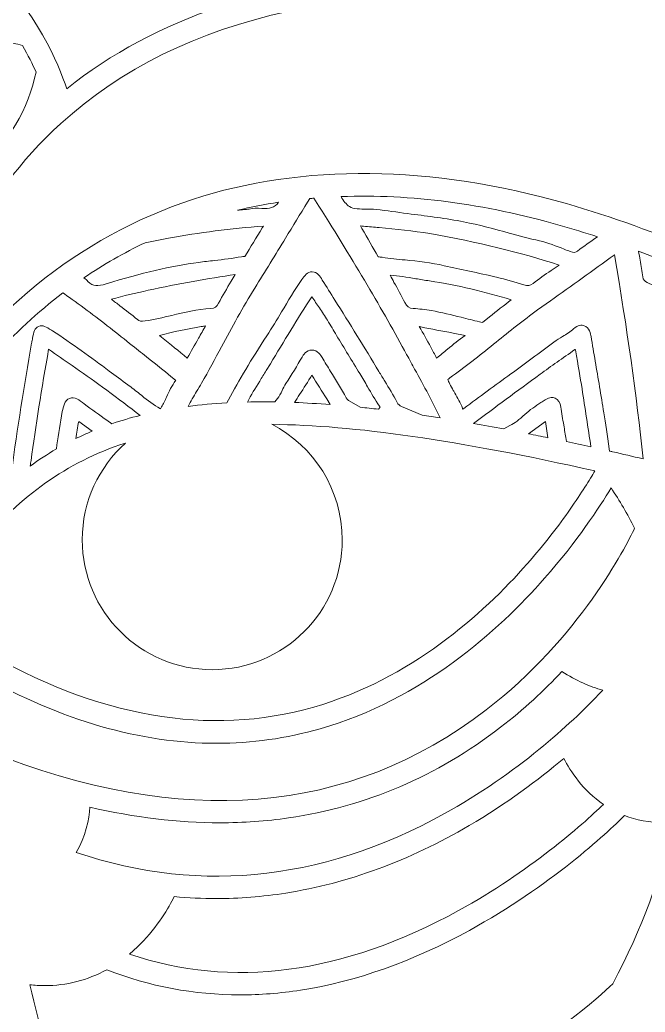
# Model space of a CAD drawing. Extents: x 126 to 8914, y -5970 to -48.
# Drawn here: x 1807 to 2245, y -4545 to -3849 of the extents above; entities that cross this region are included whole.
import ezdxf

# ---------------------------------------------------------------- set-up
doc = ezdxf.new("R2010")
doc.units = 0
doc.header["$MEASUREMENT"] = 0
doc.layers.add('Layer 1', color=7, linetype='Continuous')

# ---------------------------------------------------------------- blocks, each defined once
blk = doc.blocks.new('block 5')
at = {"layer": 'Layer 1', "lineweight": 0}
for points, knots in [([(2818.21, -4035.29), (2764.98, -4085.04), (2703.32, -4112.86), (2639.92, -4115.7), (2556.38, -4119.43), (2474.39, -4091.01), (2412.29, -4065.84), (2390.15, -4056.87), (2367.8, -4047.16), (2346.17, -4037.79), (2337.96, -4034.23), (2329.71, -4030.65), (2321.4, -4027.09), (2370.2, -4027.99), (2425.96, -4026.76), (2512.78, -3944.21), (2568.47, -3891.26), (2641.86, -3817.66), (2625.5, -3731.42), (2622.21, -3714.04), (2610.78, -3672.65), (2559.78, -3632.09), (2565.05, -3641.92), (2601.55, -3712.43), (2569.23, -3767.25), (2553.89, -3793.27), (2526.47, -3811.29), (2469.72, -3823.54), (2455.32, -3826.64), (2439.55, -3829), (2422.5, -3830.6), (2491.63, -3754.35), (2533.44, -3654.19), (2546.8, -3532.56), (2561.6, -3397.97), (2537.78, -3271.79), (2515.19, -3189.65), (2510.53, -3172.76), (2505.39, -3155.8), (2499.9, -3139.21), (2495.8, -3126.87), (2490.71, -3117.41), (2484.71, -3110.84), (2484.71, -3110.84), (2488.77, -3108.46), (2488.77, -3108.46), (2487.91, -3106.99), (2467.22, -3072.31), (2420.27, -3069.9), (2389.9, -3068.35), (2355.8, -3080.81), (2318.9, -3106.96), (2293.41, -3125.04), (2266.47, -3149.76), (2238.33, -3180.89), (2186.61, -3211.53), (2146.15, -3238.95), (2111.02, -3267.11), (2058.71, -3309.06), (2001.06, -3349.19), (1934.05, -3358.54), (1877.14, -3366.49), (1825.98, -3348.74), (1771.81, -3329.95), (1743.84, -3320.25), (1714.92, -3310.21), (1685.21, -3304.09), (1598.29, -3286.15), (1534.59, -3301.57), (1500, -3348.62), (1465.41, -3301.57), (1401.71, -3286.17), (1314.79, -3304.09), (1285.08, -3310.21), (1256.16, -3320.25), (1228.19, -3329.95), (1174.02, -3348.74), (1122.86, -3366.49), (1065.95, -3358.54), (998.94, -3349.19), (941.29, -3309.06), (888.98, -3267.11), (853.85, -3238.95), (813.4, -3211.53), (761.67, -3180.89), (733.53, -3149.76), (706.59, -3125.04), (681.1, -3106.96), (644.2, -3080.81), (610.1, -3068.34), (579.73, -3069.9), (532.78, -3072.31), (512.09, -3106.99), (511.23, -3108.46), (511.23, -3108.46), (515.29, -3110.84), (515.29, -3110.84), (509.29, -3117.41), (504.2, -3126.87), (500.12, -3139.21), (494.6, -3155.81), (489.45, -3172.78), (484.81, -3189.65), (462.22, -3271.79), (438.4, -3397.97), (453.2, -3532.56), (466.56, -3654.19), (508.37, -3754.35), (577.5, -3830.6), (560.45, -3829), (544.68, -3826.64), (530.28, -3823.54), (473.53, -3811.29), (446.11, -3793.27), (430.77, -3767.25), (398.45, -3712.43), (434.95, -3641.92), (440.22, -3632.09), (389.22, -3672.65), (377.79, -3714.04), (374.5, -3731.42), (358.14, -3817.66), (431.53, -3891.26), (487.22, -3944.21), (574.04, -4026.76), (629.8, -4027.99), (678.6, -4027.09), (670.29, -4030.65), (662.04, -4034.23), (653.83, -4037.79), (632.2, -4047.16), (609.85, -4056.87), (587.71, -4065.84), (525.61, -4091.01), (443.59, -4119.44), (360.08, -4115.7), (296.68, -4112.86), (235.02, -4085.04), (181.79, -4035.29), (181.79, -4035.29), (125.56, -3982.7), (125.56, -3982.7), (125.56, -3982.7), (169.91, -4045.63), (169.91, -4045.63), (219.46, -4115.9), (304.09, -4175.64), (385.53, -4197.81), (420.7, -4207.39), (457.65, -4212.84), (496.23, -4214.15), (485.34, -4225.21), (469.98, -4241.91), (452.74, -4264.03), (422.4, -4302.95), (380.42, -4366.57), (352.73, -4448.62), (321.59, -4540.91), (314.53, -4637.18), (331.76, -4734.74), (353.22, -4856.34), (412.66, -4980.18), (508.45, -5102.83), (508.45, -5102.83), (517.04, -5113.81), (517.04, -5113.81), (517.04, -5113.81), (522.08, -5100.8), (522.08, -5100.8), (522.28, -5100.26), (543.72, -5046.12), (606.97, -4986), (618.24, -4975.3), (631.32, -4963.97), (646.37, -4952.46), (644.61, -4982.41), (643.28, -5045.33), (654.68, -5125.3), (663.93, -5190.25), (679.74, -5252.83), (701.65, -5311.3), (729.05, -5384.39), (766.12, -5451.24), (811.85, -5510), (813.74, -5512.77), (839.32, -5550.81), (859.18, -5606.87), (878.01, -5659.98), (895.42, -5740.7), (871.56, -5823.61), (871.56, -5823.61), (865.31, -5845.39), (865.31, -5845.39), (865.31, -5845.39), (883.77, -5832.24), (883.77, -5832.24), (885.33, -5831.13), (922.61, -5804.27), (953.85, -5755.29), (978.49, -5716.64), (1002.96, -5657.53), (992.58, -5583.6), (993.17, -5584.35), (993.72, -5585.04), (994.23, -5585.72), (1015.9, -5614.87), (1039.45, -5642.28), (1064.19, -5667.18), (1108.9, -5712.2), (1155.06, -5746.33), (1201.41, -5768.67), (1255.37, -5794.66), (1309.82, -5804.7), (1363.33, -5798.49), (1378.55, -5829.06), (1404.02, -5852.77), (1428.69, -5875.76), (1454.89, -5900.15), (1479.63, -5923.18), (1492.73, -5953.46), (1492.73, -5953.46), (1500, -5970.23), (1500, -5970.23), (1500, -5970.23), (1507.27, -5953.46), (1507.27, -5953.46), (1520.37, -5923.18), (1545.11, -5900.15), (1571.31, -5875.76), (1595.98, -5852.77), (1621.45, -5829.06), (1636.67, -5798.49), (1690.18, -5804.7), (1744.63, -5794.66), (1798.59, -5768.67), (1844.94, -5746.33), (1891.12, -5712.2), (1935.81, -5667.18), (1960.55, -5642.28), (1984.1, -5614.88), (2005.77, -5585.74), (2006.28, -5585.06), (2006.83, -5584.35), (2007.42, -5583.6), (1997.04, -5657.53), (2021.51, -5716.64), (2046.15, -5755.29), (2077.39, -5804.27), (2114.67, -5831.13), (2116.23, -5832.24), (2116.23, -5832.24), (2134.69, -5845.39), (2134.69, -5845.39), (2134.69, -5845.39), (2128.44, -5823.61), (2128.44, -5823.61), (2104.58, -5740.7), (2121.99, -5659.98), (2140.82, -5606.87), (2160.7, -5550.77), (2186.28, -5512.73), (2188.15, -5510), (2233.88, -5451.24), (2270.95, -5384.39), (2298.34, -5311.3), (2320.26, -5252.83), (2336.07, -5190.25), (2345.32, -5125.3), (2356.72, -5045.33), (2355.39, -4982.41), (2353.63, -4952.46), (2368.68, -4963.97), (2381.76, -4975.3), (2393.03, -4986), (2456.28, -5046.12), (2477.72, -5100.26), (2477.92, -5100.8), (2477.92, -5100.8), (2482.94, -5113.84), (2482.94, -5113.84), (2482.94, -5113.84), (2491.55, -5102.83), (2491.55, -5102.83), (2587.34, -4980.18), (2646.78, -4856.34), (2668.24, -4734.74), (2685.47, -4637.18), (2678.41, -4540.91), (2647.27, -4448.62), (2619.58, -4366.57), (2577.6, -4302.95), (2547.26, -4264.03), (2530.02, -4241.91), (2514.66, -4225.21), (2503.77, -4214.15), (2542.35, -4212.84), (2579.3, -4207.39), (2614.47, -4197.81), (2695.91, -4175.64), (2780.54, -4115.9), (2830.09, -4045.63), (2830.09, -4045.63), (2874.44, -3982.7), (2874.44, -3982.7), (2874.44, -3982.7), (2818.21, -4035.29), (2818.21, -4035.29)], [0, 0, 0, 0, 1, 1, 1, 2, 2, 2, 3, 3, 3, 4, 4, 4, 5, 5, 5, 6, 6, 6, 7, 7, 7, 8, 8, 8, 9, 9, 9, 10, 10, 10, 11, 11, 11, 12, 12, 12, 13, 13, 13, 14, 14, 14, 15, 15, 15, 16, 16, 16, 17, 17, 17, 18, 18, 18, 19, 19, 19, 20, 20, 20, 21, 21, 21, 22, 22, 22, 23, 23, 23, 24, 24, 24, 25, 25, 25, 26, 26, 26, 27, 27, 27, 28, 28, 28, 29, 29, 29, 30, 30, 30, 31, 31, 31, 32, 32, 32, 33, 33, 33, 34, 34, 34, 35, 35, 35, 36, 36, 36, 37, 37, 37, 38, 38, 38, 39, 39, 39, 40, 40, 40, 41, 41, 41, 42, 42, 42, 43, 43, 43, 44, 44, 44, 45, 45, 45, 46, 46, 46, 47, 47, 47, 48, 48, 48, 49, 49, 49, 50, 50, 50, 51, 51, 51, 52, 52, 52, 53, 53, 53, 54, 54, 54, 55, 55, 55, 56, 56, 56, 57, 57, 57, 58, 58, 58, 59, 59, 59, 60, 60, 60, 61, 61, 61, 62, 62, 62, 63, 63, 63, 64, 64, 64, 65, 65, 65, 66, 66, 66, 67, 67, 67, 68, 68, 68, 69, 69, 69, 70, 70, 70, 71, 71, 71, 72, 72, 72, 73, 73, 73, 74, 74, 74, 75, 75, 75, 76, 76, 76, 77, 77, 77, 78, 78, 78, 79, 79, 79, 80, 80, 80, 81, 81, 81, 82, 82, 82, 83, 83, 83, 84, 84, 84, 85, 85, 85, 86, 86, 86, 87, 87, 87, 88, 88, 88, 89, 89, 89, 90, 90, 90, 91, 91, 91, 92, 92, 92, 93, 93, 93, 94, 94, 94, 95, 95, 95, 96, 96, 96, 97, 97, 97, 98, 98, 98, 99, 99, 99, 100, 100, 100, 101, 101, 101, 102, 102, 102, 102]), ([(2582.49, -3775.89), (2603.48, -3743.63), (2601.87, -3707.32), (2594.81, -3678.73), (2602.33, -3693.13), (2608.52, -3711.24), (2609.74, -3732.86), (2613.16, -3794.17), (2576.88, -3861.42), (2501.86, -3932.75), (2417.26, -4013.18), (2366.56, -4012.16), (2317.52, -4011.18), (2306.69, -4010.96), (2295.49, -4010.74), (2284.15, -4011.4), (2284.14, -4011.4), (2284.14, -4011.4), (2284.14, -4011.4), (2284.14, -4011.4), (2284.12, -4011.4), (2284.12, -4011.4), (2253.4, -3998.85), (2222.04, -3987.17), (2190.05, -3978.02), (2095.37, -3950.93), (2004.76, -3949.92), (1928.03, -3975.06), (1848.49, -4001.1), (1778.97, -4057.66), (1737.3, -4130.2), (1735.07, -4134.1), (1732.92, -4138.01), (1730.86, -4141.97), (1732.38, -4126.8), (1735.29, -4107.16), (1740.86, -4085.2), (1752.48, -4039.44), (1778.38, -3973.95), (1835.75, -3921.82), (1920.32, -3844.97), (2048.56, -3816.97), (2216.86, -3838.56), (2256.64, -3843.66), (2293.37, -3846.9), (2327.04, -3848.28), (2327.07, -3848.29), (2327.08, -3848.31), (2327.1, -3848.33), (2327.1, -3848.33), (2327.15, -3848.28), (2327.15, -3848.28), (2461.87, -3853.8), (2547.57, -3829.57), (2582.49, -3775.89)], [0, 0, 0, 0, 1, 1, 1, 2, 2, 2, 3, 3, 3, 4, 4, 4, 5, 5, 5, 6, 6, 6, 7, 7, 7, 8, 8, 8, 9, 9, 9, 10, 10, 10, 11, 11, 11, 12, 12, 12, 13, 13, 13, 14, 14, 14, 15, 15, 15, 16, 16, 16, 17, 17, 17, 18, 18, 18, 18]), ([(1855.68, -3748.33), (1875.08, -3760.77), (1891.4, -3778.09), (1907.19, -3794.82), (1909.7, -3797.5), (1912.2, -3800.16), (1914.74, -3802.82), (1921.05, -3809.43), (1927.23, -3816.49), (1933.19, -3823.32), (1936.38, -3826.94), (1939.54, -3830.55), (1942.74, -3834.14), (1942.99, -3834.41), (1943.25, -3834.68), (1943.5, -3834.95), (1943.8, -3835.28), (1944.24, -3835.76), (1944.48, -3836.06), (1944.48, -3836.06), (1944.7, -3837.47), (1944.7, -3837.47), (1944.7, -3837.47), (1946.29, -3839.05), (1946.29, -3839.05), (1946.62, -3839.38), (1946.97, -3839.67), (1947.31, -3839.97), (1906.71, -3853.52), (1870.84, -3872.7), (1839.88, -3897.54), (1834.07, -3879.59), (1819.09, -3843.94), (1784.43, -3809.96), (1756.39, -3782.48), (1721.24, -3761.82), (1679.95, -3748.57), (1671.13, -3745.73), (1662.02, -3743.28), (1652.63, -3741.13), (1652.63, -3741.13), (1649.7, -3736.13), (1649.7, -3736.13), (1649.7, -3736.13), (1649.7, -3736.11), (1649.7, -3736.11), (1650.14, -3735.86), (1650.78, -3735.52), (1651.71, -3735.13), (1684.99, -3720.79), (1720.1, -3714.71), (1756.03, -3717.07), (1793.66, -3719.54), (1827.18, -3730.05), (1855.68, -3748.33)], [0, 0, 0, 0, 1, 1, 1, 2, 2, 2, 3, 3, 3, 4, 4, 4, 5, 5, 5, 6, 6, 6, 7, 7, 7, 8, 8, 8, 9, 9, 9, 10, 10, 10, 11, 11, 11, 12, 12, 12, 13, 13, 13, 14, 14, 14, 15, 15, 15, 16, 16, 16, 17, 17, 17, 18, 18, 18, 18]), ([(1755.32, -3970.25), (1751.85, -3972.62), (1748.26, -3975.07), (1744.79, -3977.58), (1744.24, -3977.97), (1743.95, -3978.08), (1743.95, -3978.11), (1743.86, -3978.08), (1743.55, -3977.92), (1742.97, -3977.39), (1740.34, -3975.01), (1737.4, -3972.32), (1736.99, -3971.26), (1737.54, -3970.2), (1741.1, -3967.67), (1743.73, -3965.78), (1748.16, -3962.63), (1752.75, -3959.51), (1757.2, -3956.49), (1762.77, -3952.71), (1768.55, -3948.78), (1774.09, -3944.73), (1784.08, -3937.43), (1791.27, -3928.8), (1795.4, -3919.12), (1798.39, -3912.15), (1797.49, -3903.92), (1793.02, -3897.11), (1788.21, -3889.75), (1780.28, -3885.32), (1771.87, -3885.27), (1765.18, -3885.21), (1759.65, -3887.87), (1755.65, -3890.23), (1743.41, -3897.43), (1734.88, -3907.69), (1728.15, -3916.77), (1726.38, -3919.15), (1724.67, -3921.57), (1722.94, -3923.98), (1718.53, -3930.2), (1713.97, -3936.64), (1708.62, -3942.24), (1708.05, -3942.85), (1707.7, -3943.13), (1707.51, -3943.24), (1707.3, -3943.13), (1706.94, -3942.86), (1706.31, -3942.28), (1706.31, -3942.28), (1706.07, -3942.04), (1706.07, -3942.04), (1703.62, -3939.7), (1701.29, -3937.48), (1701.21, -3936.69), (1701.13, -3935.88), (1703.02, -3933.22), (1704.99, -3930.42), (1704.99, -3930.42), (1705.37, -3929.9), (1705.37, -3929.9), (1716.66, -3913.91), (1732.63, -3893.85), (1756.09, -3880.56), (1770.01, -3872.67), (1782.21, -3867.99), (1794.48, -3865.79), (1798.42, -3865.07), (1802.17, -3865.25), (1805.65, -3866.29), (1805.65, -3866.29), (1808.93, -3867.27), (1808.93, -3867.27), (1812.78, -3874.02), (1815.9, -3880.32), (1818.4, -3885.97), (1818.4, -3885.97), (1817.4, -3890.08), (1817.4, -3890.08), (1810.96, -3916.63), (1795.67, -3939.57), (1771.99, -3958.28), (1766.67, -3962.49), (1760.89, -3966.43), (1755.32, -3970.25)], [0, 0, 0, 0, 1, 1, 1, 2, 2, 2, 3, 3, 3, 4, 4, 4, 5, 5, 5, 6, 6, 6, 7, 7, 7, 8, 8, 8, 9, 9, 9, 10, 10, 10, 11, 11, 11, 12, 12, 12, 13, 13, 13, 14, 14, 14, 15, 15, 15, 16, 16, 16, 17, 17, 17, 18, 18, 18, 19, 19, 19, 20, 20, 20, 21, 21, 21, 22, 22, 22, 23, 23, 23, 24, 24, 24, 25, 25, 25, 26, 26, 26, 27, 27, 27, 28, 28, 28, 28]), ([(2197.74, -4011.21), (2196.35, -4012.24), (2195.24, -4012.56), (2192.75, -4011.63), (2191.28, -4011.06), (2189.81, -4010.49), (2188.35, -4009.9), (2182.83, -4007.73), (2177.11, -4005.5), (2171.15, -4004.09), (2164.07, -4002.43), (2156.91, -4000.48), (2150, -3998.61), (2139.6, -3995.8), (2128.85, -3992.88), (2117.97, -3990.78), (2105.77, -3988.42), (2093.36, -3986.82), (2081.34, -3985.28), (2074.19, -3984.37), (2066.8, -3983.42), (2059.58, -3982.31), (2056.48, -3981.85), (2053.28, -3981.83), (2050.19, -3981.85), (2045.39, -3981.85), (2040.88, -3981.87), (2038.03, -3980.11), (2035.68, -3978.65), (2033.78, -3975.94), (2032.07, -3973.05), (2080.62, -3971.28), (2132.43, -3978), (2185.69, -3993.25), (2194.38, -3995.73), (2203.04, -3998.42), (2211.67, -4001.27), (2206.83, -4004.66), (2202.2, -4007.91), (2197.74, -4011.21)], [0, 0, 0, 0, 1, 1, 1, 2, 2, 2, 3, 3, 3, 4, 4, 4, 5, 5, 5, 6, 6, 6, 7, 7, 7, 8, 8, 8, 9, 9, 9, 10, 10, 10, 11, 11, 11, 12, 12, 12, 13, 13, 13, 13]), ([(2076.56, -4081.04), (2078.53, -4084.63), (2080.49, -4088.21), (2082.47, -4091.8), (2088.85, -4103.39), (2095.42, -4115.36), (2101.51, -4128.12), (2097.27, -4127.43), (2093.11, -4126.82), (2088.97, -4126.2), (2088.97, -4126.2), (2074.44, -4120.3), (2074.44, -4120.3), (2073.13, -4119.76), (2072.23, -4118.82), (2071.26, -4117.02), (2068.63, -4112.05), (2065.66, -4107.22), (2062.79, -4102.55), (2061.38, -4100.27), (2059.99, -4097.99), (2058.61, -4095.7), (2048.59, -4078.82), (2038, -4061.93), (2027.76, -4045.6), (2024.82, -4040.91), (2021.89, -4036.22), (2018.96, -4031.54), (2017.38, -4029.01), (2015.4, -4025.84), (2011.96, -4025.76), (2008.51, -4025.67), (2006.49, -4028.61), (2004.67, -4031.21), (1999.52, -4038.55), (1994.91, -4046.31), (1990.45, -4053.81), (1987.11, -4059.43), (1983.66, -4065.24), (1980.03, -4070.76), (1969.3, -4087.16), (1960.53, -4101.82), (1953.2, -4115.56), (1953.2, -4115.56), (1952.09, -4117.65), (1952.09, -4117.65), (1942.66, -4118.19), (1933.64, -4119.01), (1924.98, -4120.15), (1926.77, -4116.51), (1928.86, -4113.03), (1930.91, -4109.64), (1932.1, -4107.7), (1933.27, -4105.76), (1934.38, -4103.83), (1939.18, -4095.4), (1943.83, -4086.74), (1948.34, -4078.36), (1955.69, -4064.7), (1963.29, -4050.58), (1971.63, -4037.22), (1978.89, -4025.57), (1986.18, -4013.65), (1993.22, -4002.11), (1998.33, -3993.74), (2003.46, -3985.35), (2008.62, -3976.99), (2008.62, -3976.99), (2010.19, -3974.44), (2010.19, -3974.44), (2011.17, -3974.35), (2012.14, -3974.25), (2013.1, -3974.16), (2013.1, -3974.16), (2014.23, -3975.94), (2014.23, -3975.94), (2039.55, -4016.01), (2059.37, -4049.39), (2076.56, -4081.04)], [0, 0, 0, 0, 1, 1, 1, 2, 2, 2, 3, 3, 3, 4, 4, 4, 5, 5, 5, 6, 6, 6, 7, 7, 7, 8, 8, 8, 9, 9, 9, 10, 10, 10, 11, 11, 11, 12, 12, 12, 13, 13, 13, 14, 14, 14, 15, 15, 15, 16, 16, 16, 17, 17, 17, 18, 18, 18, 19, 19, 19, 20, 20, 20, 21, 21, 21, 22, 22, 22, 23, 23, 23, 24, 24, 24, 25, 25, 25, 26, 26, 26, 26]), ([(1976.6, -3981.34), (1973.5, -3980.98), (1970.5, -3981.39), (1967.62, -3981.79), (1966.44, -3981.96), (1965.26, -3982.12), (1964.08, -3982.21), (1962.57, -3982.34), (1961.04, -3982.5), (1959.52, -3982.64), (1968.95, -3980.39), (1978.58, -3978.54), (1988.38, -3977.07), (1985.53, -3980.63), (1981.85, -3981.94), (1976.6, -3981.34)], [0, 0, 0, 0, 1, 1, 1, 2, 2, 2, 3, 3, 3, 4, 4, 4, 5, 5, 5, 5]), ([(1977.68, -3993.72), (1977.68, -3993.72), (1976.88, -3995.04), (1976.88, -3995.04), (1972.66, -4001.98), (1968.7, -4008.47), (1964.74, -4014.95), (1964.54, -4014.98), (1964.3, -4015), (1964.11, -4015.01), (1963.51, -4015.06), (1962.91, -4015.11), (1962.34, -4015.22), (1956.13, -4016.41), (1949.67, -4017.13), (1943.42, -4017.83), (1939.78, -4018.24), (1936, -4018.67), (1932.28, -4019.18), (1912.84, -4021.85), (1892.27, -4026.63), (1867.6, -4034.21), (1861.33, -4036.13), (1858.43, -4036.16), (1854.71, -4032.49), (1853.9, -4031.7), (1853, -4030.89), (1851.96, -4029.99), (1865.62, -4020.74), (1879.97, -4012.51), (1894.84, -4005.4), (1894.84, -4005.4), (1911.22, -4002.32), (1911.22, -4002.32), (1932.86, -3998.25), (1954.67, -3995.42), (1977.68, -3993.72)], [0, 0, 0, 0, 1, 1, 1, 2, 2, 2, 3, 3, 3, 4, 4, 4, 5, 5, 5, 6, 6, 6, 7, 7, 7, 8, 8, 8, 9, 9, 9, 10, 10, 10, 11, 11, 11, 12, 12, 12, 12]), ([(2060.99, -4015.63), (2060.51, -4015.57), (2060.04, -4015.52), (2059.55, -4015.47), (2059.06, -4015.42), (2058.3, -4015.36), (2058.07, -4015.25), (2054.43, -4008.78), (2050.71, -4002.29), (2046.77, -3995.4), (2046.77, -3995.4), (2045.77, -3993.66), (2045.77, -3993.66), (2046.5, -3993.71), (2047.21, -3993.77), (2047.91, -3993.83), (2051.55, -3994.2), (2055.21, -3994.51), (2058.87, -3994.85), (2070.53, -3995.89), (2082.59, -3996.98), (2094.31, -3999.04), (2127.85, -4004.94), (2157.47, -4012.13), (2184.81, -4021.03), (2182.95, -4022.33), (2181.09, -4023.61), (2179.22, -4024.89), (2175.04, -4027.74), (2170.72, -4030.7), (2166.65, -4033.94), (2164.48, -4035.67), (2162.96, -4035.91), (2160.16, -4034.96), (2147.62, -4030.72), (2134.61, -4027.99), (2122.03, -4025.37), (2116.23, -4024.15), (2110.23, -4022.9), (2104.41, -4021.52), (2095.31, -4019.35), (2085.98, -4018.42), (2076.97, -4017.5), (2071.7, -4016.98), (2066.26, -4016.42), (2060.99, -4015.63)], [0, 0, 0, 0, 1, 1, 1, 2, 2, 2, 3, 3, 3, 4, 4, 4, 5, 5, 5, 6, 6, 6, 7, 7, 7, 8, 8, 8, 9, 9, 9, 10, 10, 10, 11, 11, 11, 12, 12, 12, 13, 13, 13, 14, 14, 14, 15, 15, 15, 15]), ([(2356.38, -4079.91), (2372.45, -4092.64), (2386.48, -4104.89), (2399.16, -4117.29), (2394.8, -4118.3), (2390.39, -4119.27), (2386.1, -4120.2), (2383.56, -4120.75), (2381.01, -4121.31), (2378.48, -4121.88), (2378.28, -4121.69), (2378.01, -4121.44), (2377.82, -4121.23), (2377.53, -4120.94), (2377.25, -4120.68), (2376.96, -4120.42), (2337.66, -4085.34), (2293.81, -4056.04), (2246.64, -4033.3), (2244.53, -4032.28), (2243.84, -4031.41), (2243.57, -4029.37), (2243.03, -4025.43), (2242.33, -4021.49), (2241.67, -4017.69), (2241.29, -4015.6), (2240.92, -4013.49), (2240.57, -4011.4), (2256.56, -4017.32), (2272.42, -4023.66), (2288.13, -4030.19), (2288.13, -4030.19), (2286.42, -4033.74), (2286.42, -4033.74), (2311.68, -4047.61), (2335.22, -4063.13), (2356.38, -4079.91)], [0, 0, 0, 0, 1, 1, 1, 2, 2, 2, 3, 3, 3, 4, 4, 4, 5, 5, 5, 6, 6, 6, 7, 7, 7, 8, 8, 8, 9, 9, 9, 10, 10, 10, 11, 11, 11, 12, 12, 12, 12]), ([(2222.39, -4151.92), (2222.39, -4151.92), (2222.37, -4151.91), (2222.37, -4151.91), (2222.37, -4151.91), (2222.35, -4151.92), (2222.35, -4151.92), (2221.63, -4151.76), (2220.93, -4151.61), (2220.2, -4151.43), (2220.2, -4151.43), (2220, -4149.94), (2220, -4149.94), (2218.62, -4140.18), (2217.42, -4132.12), (2216.21, -4124.57), (2214.3, -4112.51), (2212.21, -4100.27), (2210.2, -4088.45), (2209.22, -4082.64), (2208.22, -4076.83), (2207.25, -4071.03), (2207, -4069.51), (2206.22, -4064.89), (2202.35, -4063.56), (2200.72, -4063.01), (2198.12, -4062.93), (2195.03, -4065.76), (2192.78, -4067.85), (2190.14, -4069.45), (2187.34, -4071.16), (2185.34, -4072.38), (2183.29, -4073.65), (2181.29, -4075.12), (2171.22, -4082.61), (2160.92, -4090.12), (2150.95, -4097.41), (2140.17, -4105.27), (2129.02, -4113.39), (2118.13, -4121.5), (2117.83, -4121.74), (2117.58, -4121.89), (2117.39, -4122.02), (2117.31, -4121.86), (2117.25, -4121.69), (2117.17, -4121.47), (2115.74, -4117.59), (2113.78, -4114.15), (2111.88, -4110.85), (2111.5, -4110.2), (2111.12, -4109.55), (2110.76, -4108.88), (2109.12, -4106.02), (2107.13, -4102.47), (2106.94, -4101.28), (2107.43, -4100.68), (2109.17, -4099.45), (2110.25, -4098.69), (2120.76, -4091.23), (2130.91, -4083.05), (2140.7, -4075.13), (2150.11, -4067.54), (2159.84, -4059.67), (2169.83, -4052.53), (2169.83, -4052.53), (2178.76, -4046.17), (2178.76, -4046.17), (2193.45, -4035.69), (2208.63, -4024.86), (2223.43, -4014.03), (2223.51, -4013.98), (2223.57, -4013.94), (2223.64, -4013.89), (2223.65, -4013.9), (2223.65, -4013.92), (2223.65, -4013.94), (2232.53, -4065.45), (2239.09, -4112.21), (2243.68, -4156.88), (2236.47, -4155.17), (2229.37, -4153.52), (2222.39, -4151.92)], [0, 0, 0, 0, 1, 1, 1, 2, 2, 2, 3, 3, 3, 4, 4, 4, 5, 5, 5, 6, 6, 6, 7, 7, 7, 8, 8, 8, 9, 9, 9, 10, 10, 10, 11, 11, 11, 12, 12, 12, 13, 13, 13, 14, 14, 14, 15, 15, 15, 16, 16, 16, 17, 17, 17, 18, 18, 18, 19, 19, 19, 20, 20, 20, 21, 21, 21, 22, 22, 22, 23, 23, 23, 24, 24, 24, 25, 25, 25, 26, 26, 26, 27, 27, 27, 27]), ([(1894.95, -4060.17), (1892.1, -4060.6), (1890.85, -4060.36), (1889.36, -4059.16), (1885.33, -4055.88), (1881.16, -4052.67), (1877.13, -4049.58), (1875.15, -4048.06), (1873.17, -4046.55), (1871.21, -4045.03), (1879.6, -4042.64), (1888.14, -4040.7), (1896.9, -4038.76), (1917.98, -4034.09), (1939.46, -4030.56), (1957.84, -4027.71), (1956.92, -4029.28), (1956, -4030.83), (1955.07, -4032.39), (1952.11, -4037.4), (1949.04, -4042.56), (1946.32, -4047.86), (1945.05, -4050.33), (1943.58, -4051.31), (1940.9, -4051.47), (1931.42, -4052.02), (1922.27, -4054.21), (1913.42, -4056.33), (1907.38, -4057.77), (1901.12, -4059.27), (1894.95, -4060.17)], [0, 0, 0, 0, 1, 1, 1, 2, 2, 2, 3, 3, 3, 4, 4, 4, 5, 5, 5, 6, 6, 6, 7, 7, 7, 8, 8, 8, 9, 9, 9, 10, 10, 10, 10]), ([(2084.4, -4030.62), (2087.55, -4031.16), (2090.79, -4031.71), (2094.04, -4032.17), (2113.62, -4034.89), (2133, -4040.1), (2151.26, -4045.33), (2146.23, -4049.38), (2141.16, -4053.4), (2136.1, -4057.42), (2136.1, -4057.42), (2132.43, -4060.33), (2132.43, -4060.33), (2131.52, -4061.05), (2131.24, -4061.22), (2130.89, -4061.25), (2130.45, -4061.11), (2129.85, -4060.93), (2129.21, -4060.79), (2124.88, -4059.84), (2120.47, -4058.73), (2116.2, -4057.67), (2109.43, -4055.96), (2102.51, -4054.22), (2095.43, -4053), (2091.19, -4052.28), (2086.88, -4051.72), (2082.53, -4051.48), (2079.81, -4051.33), (2078.26, -4050.22), (2076.85, -4047.38), (2074.44, -4042.54), (2071.77, -4037.79), (2069.19, -4033.19), (2068.27, -4031.54), (2067.35, -4029.91), (2066.43, -4028.25), (2072.38, -4028.56), (2078.24, -4029.58), (2084.4, -4030.62)], [0, 0, 0, 0, 1, 1, 1, 2, 2, 2, 3, 3, 3, 4, 4, 4, 5, 5, 5, 6, 6, 6, 7, 7, 7, 8, 8, 8, 9, 9, 9, 10, 10, 10, 11, 11, 11, 12, 12, 12, 13, 13, 13, 13]), ([(1854.27, -4052.92), (1864.95, -4060.86), (1875.56, -4069.29), (1885.83, -4077.46), (1889.65, -4080.48), (1893.45, -4083.52), (1897.28, -4086.53), (1902.52, -4090.66), (1907.8, -4094.97), (1912.92, -4099.13), (1912.92, -4099.13), (1916.11, -4101.73), (1916.11, -4101.73), (1916.16, -4101.76), (1916.21, -4101.81), (1916.27, -4101.85), (1913.5, -4105.64), (1911.63, -4109.66), (1909.81, -4113.57), (1908.69, -4116.01), (1907.61, -4118.33), (1906.35, -4120.53), (1906.35, -4120.53), (1905.56, -4121.93), (1905.56, -4121.93), (1905.56, -4121.93), (1903.64, -4120.72), (1903.64, -4120.72), (1899.18, -4117.94), (1895.12, -4114.69), (1890.82, -4111.26), (1888.21, -4109.17), (1885.48, -4107), (1882.7, -4104.96), (1878.34, -4101.77), (1874.01, -4098.56), (1869.67, -4095.35), (1856.85, -4085.83), (1843.57, -4076), (1829.81, -4067.17), (1829.81, -4067.17), (1829.11, -4066.73), (1829.11, -4066.73), (1825.46, -4064.37), (1823.04, -4062.8), (1820.2, -4064.01), (1817.35, -4065.21), (1816.78, -4067.99), (1815.86, -4072.6), (1815.86, -4072.6), (1815.8, -4072.9), (1815.8, -4072.9), (1815.69, -4073.52), (1815.58, -4074.14), (1815.48, -4074.75), (1815.44, -4075.13), (1815.37, -4075.51), (1815.31, -4075.89), (1809.93, -4105.86), (1805.23, -4135.86), (1801.36, -4165.09), (1794.67, -4162.73), (1787.83, -4160.66), (1781.2, -4158.64), (1781.2, -4158.64), (1780.36, -4158.38), (1780.36, -4158.38), (1780.01, -4158.29), (1779.74, -4158.19), (1779.5, -4158.11), (1779.99, -4153.92), (1780.47, -4149.82), (1780.93, -4145.78), (1782.04, -4136.22), (1783.1, -4127.05), (1784.21, -4117.89), (1785.22, -4109.59), (1786.36, -4100.9), (1787.58, -4092.07), (1787.58, -4092.07), (1788.42, -4085.99), (1788.42, -4085.99), (1803.11, -4069.29), (1819.51, -4054.05), (1837.23, -4040.58), (1837.23, -4040.58), (1838.25, -4041.29), (1838.25, -4041.29), (1842.66, -4044.46), (1848.47, -4048.63), (1854.27, -4052.92)], [0, 0, 0, 0, 1, 1, 1, 2, 2, 2, 3, 3, 3, 4, 4, 4, 5, 5, 5, 6, 6, 6, 7, 7, 7, 8, 8, 8, 9, 9, 9, 10, 10, 10, 11, 11, 11, 12, 12, 12, 13, 13, 13, 14, 14, 14, 15, 15, 15, 16, 16, 16, 17, 17, 17, 18, 18, 18, 19, 19, 19, 20, 20, 20, 21, 21, 21, 22, 22, 22, 23, 23, 23, 24, 24, 24, 25, 25, 25, 26, 26, 26, 27, 27, 27, 28, 28, 28, 29, 29, 29, 30, 30, 30, 30]), ([(2018.75, -4085.77), (2017.98, -4084.49), (2015.67, -4080.61), (2011.71, -4080.61), (2009.75, -4080.61), (2008.2, -4081.56), (2007.06, -4082.67), (2005.92, -4083.76), (2005.16, -4085.01), (2004.79, -4085.64), (2001.39, -4091.39), (1997.53, -4097.9), (1993.49, -4104.09), (1992.46, -4105.67), (1991.61, -4107.38), (1990.8, -4109.04), (1989.75, -4111.11), (1988.77, -4113.09), (1987.55, -4114.61), (1987.55, -4114.61), (1985.61, -4117), (1985.61, -4117), (1979.07, -4116.91), (1972.7, -4116.94), (1966.52, -4117.08), (1968.98, -4112.1), (1971.93, -4107.41), (1975.08, -4102.47), (1976.6, -4100.07), (1978.2, -4097.58), (1979.7, -4095.06), (1979.7, -4095.06), (1982.61, -4090.24), (1982.61, -4090.24), (1991.94, -4074.69), (2001.58, -4058.62), (2011.69, -4043.24), (2013.37, -4045.93), (2015.16, -4048.54), (2016.9, -4051.06), (2018.83, -4053.89), (2020.83, -4056.82), (2022.6, -4059.75), (2024.74, -4063.28), (2026.84, -4066.81), (2028.95, -4070.34), (2034.2, -4079.12), (2039.65, -4088.22), (2045.24, -4097.04), (2047.15, -4100.05), (2048.94, -4103.23), (2050.68, -4106.33), (2053.23, -4110.83), (2055.86, -4115.5), (2058.96, -4119.88), (2059.25, -4120.26), (2059.42, -4120.55), (2059.55, -4120.75), (2059.55, -4120.75), (2058.33, -4122.13), (2058.33, -4122.13), (2053.99, -4121.63), (2049.72, -4121.15), (2045.51, -4120.72), (2045.51, -4120.72), (2037.81, -4116.34), (2037.81, -4116.34), (2037.29, -4116.04), (2036.51, -4115.48), (2035.75, -4114.09), (2032.34, -4107.74), (2028.49, -4101.57), (2024.77, -4095.59), (2022.77, -4092.39), (2020.7, -4089.06), (2018.75, -4085.77)], [0, 0, 0, 0, 1, 1, 1, 2, 2, 2, 3, 3, 3, 4, 4, 4, 5, 5, 5, 6, 6, 6, 7, 7, 7, 8, 8, 8, 9, 9, 9, 10, 10, 10, 11, 11, 11, 12, 12, 12, 13, 13, 13, 14, 14, 14, 15, 15, 15, 16, 16, 16, 17, 17, 17, 18, 18, 18, 19, 19, 19, 20, 20, 20, 21, 21, 21, 22, 22, 22, 23, 23, 23, 24, 24, 24, 25, 25, 25, 25]), ([(1934.13, -4064.21), (1935.16, -4064.04), (1936.19, -4063.86), (1937.21, -4063.67), (1935.55, -4066.59), (1933.91, -4069.48), (1932.24, -4072.4), (1929.62, -4077), (1926.99, -4081.61), (1924.36, -4086.23), (1918.47, -4081.43), (1912.55, -4076.65), (1906.39, -4071.68), (1906.39, -4071.68), (1904.84, -4070.42), (1904.84, -4070.42), (1914.66, -4067.5), (1924.52, -4065.84), (1934.13, -4064.21)], [0, 0, 0, 0, 1, 1, 1, 2, 2, 2, 3, 3, 3, 4, 4, 4, 5, 5, 5, 6, 6, 6, 6]), ([(2087.96, -4064.42), (2095.5, -4065.87), (2103.01, -4067.3), (2110.55, -4068.74), (2110.55, -4068.74), (2118.96, -4070.34), (2118.96, -4070.34), (2114.65, -4073.42), (2110.61, -4076.78), (2106.67, -4080.04), (2104.19, -4082.1), (2101.64, -4084.2), (2099.07, -4086.21), (2097.66, -4083.67), (2096.27, -4081.05), (2094.91, -4078.51), (2092.39, -4073.77), (2089.81, -4068.93), (2086.93, -4064.21), (2087.28, -4064.29), (2087.61, -4064.35), (2087.96, -4064.42)], [0, 0, 0, 0, 1, 1, 1, 2, 2, 2, 3, 3, 3, 4, 4, 4, 5, 5, 5, 6, 6, 6, 7, 7, 7, 7]), ([(1852.21, -4118.38), (1848.71, -4115.69), (1845.4, -4113.16), (1841.84, -4114.5), (1838.28, -4115.86), (1837.46, -4120.25), (1836.78, -4123.76), (1835.27, -4131.71), (1834.08, -4139.61), (1833.04, -4146.95), (1833.04, -4146.95), (1832.6, -4149.98), (1832.6, -4149.98), (1826.28, -4153.65), (1820.2, -4157.64), (1814.31, -4161.91), (1814.49, -4160.58), (1814.66, -4159.27), (1814.85, -4157.94), (1818.21, -4134.57), (1822.29, -4107.08), (1827.2, -4080.06), (1832.64, -4083.93), (1838.2, -4087.78), (1843.58, -4091.52), (1850.64, -4096.42), (1857.96, -4101.49), (1865.02, -4106.6), (1872.93, -4112.36), (1880.88, -4118.44), (1888.54, -4124.3), (1888.54, -4124.3), (1891.34, -4126.44), (1891.34, -4126.44), (1884.42, -4128.16), (1877.81, -4130.13), (1871.41, -4132.31), (1871.41, -4132.31), (1868.02, -4129.89), (1868.02, -4129.89), (1862.78, -4126.18), (1857.37, -4122.34), (1852.21, -4118.38)], [0, 0, 0, 0, 1, 1, 1, 2, 2, 2, 3, 3, 3, 4, 4, 4, 5, 5, 5, 6, 6, 6, 7, 7, 7, 8, 8, 8, 9, 9, 9, 10, 10, 10, 11, 11, 11, 12, 12, 12, 13, 13, 13, 14, 14, 14, 14]), ([(2175.18, -4115.47), (2174.17, -4116.13), (2173.16, -4116.8), (2172.13, -4117.46), (2168.3, -4119.95), (2164.34, -4122.53), (2160.89, -4125.77), (2157.09, -4129.35), (2153.69, -4131.9), (2150.47, -4133.59), (2150.47, -4133.59), (2146.1, -4135.89), (2146.1, -4135.89), (2138.92, -4134.53), (2131.87, -4133.24), (2124.97, -4132.04), (2139.79, -4121.01), (2155.66, -4109.21), (2171.56, -4097.58), (2179.34, -4091.88), (2187.24, -4086.37), (2196.01, -4080.28), (2196.08, -4080.23), (2196.16, -4080.18), (2196.25, -4080.12), (2196.28, -4080.28), (2196.3, -4080.45), (2196.33, -4080.59), (2198.28, -4091.52), (2199.7, -4099.91), (2200.94, -4107.81), (2203.06, -4121.37), (2205.13, -4134.94), (2207.21, -4148.52), (2201.4, -4147.24), (2195.68, -4145.99), (2190.05, -4144.78), (2190.05, -4144.78), (2189.79, -4143.26), (2189.79, -4143.26), (2189.25, -4139.94), (2188.7, -4136.62), (2188.13, -4133.29), (2187.42, -4129.05), (2186.71, -4124.82), (2186.04, -4120.56), (2185.55, -4117.4), (2184.2, -4115.31), (2182.04, -4114.36), (2180.6, -4113.74), (2178.24, -4113.41), (2175.18, -4115.47)], [0, 0, 0, 0, 1, 1, 1, 2, 2, 2, 3, 3, 3, 4, 4, 4, 5, 5, 5, 6, 6, 6, 7, 7, 7, 8, 8, 8, 9, 9, 9, 10, 10, 10, 11, 11, 11, 12, 12, 12, 13, 13, 13, 14, 14, 14, 15, 15, 15, 16, 16, 16, 17, 17, 17, 17]), ([(2024.56, -4118.84), (2015.92, -4118.17), (2007.56, -4117.7), (1999.47, -4117.38), (2000.66, -4115.53), (2001.85, -4113.68), (2003.03, -4111.83), (2005.92, -4107.36), (2008.89, -4102.76), (2011.71, -4098.12), (2015.11, -4103.75), (2018.66, -4109.4), (2022.08, -4114.88), (2022.08, -4114.88), (2024.56, -4118.84), (2024.56, -4118.84)], [0, 0, 0, 0, 1, 1, 1, 2, 2, 2, 3, 3, 3, 4, 4, 4, 5, 5, 5, 5]), ([(1857.61, -4137.53), (1853.71, -4139.16), (1849.93, -4140.89), (1846.21, -4142.71), (1846.81, -4138.67), (1847.46, -4134.68), (1848.27, -4130.7), (1848.27, -4130.7), (1857.61, -4137.53), (1857.61, -4137.53)], [0, 0, 0, 0, 1, 1, 1, 2, 2, 2, 3, 3, 3, 3]), ([(2177.05, -4142.05), (2172.46, -4141.1), (2167.93, -4140.18), (2163.45, -4139.28), (2163.45, -4139.28), (2175.25, -4130.73), (2175.25, -4130.73), (2175.25, -4130.73), (2177.05, -4142.05), (2177.05, -4142.05)], [0, 0, 0, 0, 1, 1, 1, 2, 2, 2, 3, 3, 3, 3]), ([(1880.99, -4145.86), (1862.45, -4162.53), (1850.78, -4186.7), (1850.78, -4213.6), (1850.78, -4263.89), (1891.56, -4304.65), (1941.85, -4304.65), (1992.14, -4304.65), (2032.91, -4263.89), (2032.91, -4213.6), (2032.91, -4178.39), (2012.93, -4147.86), (1983.71, -4132.69), (2041.17, -4133.37), (2114.05, -4143.79), (2209.94, -4165.33), (2206.38, -4171.44), (2200.59, -4180.84), (2192.66, -4192.18), (2184.73, -4203.51), (2174.66, -4216.75), (2162.52, -4230.53), (2131.63, -4265.61), (2080.62, -4311.5), (2013.01, -4330.85), (1939.65, -4351.85), (1861.06, -4338.11), (1779.39, -4290.04), (1778.44, -4265.58), (1778.4, -4240.84), (1779.39, -4215.83), (1808, -4183.39), (1838.69, -4159.51), (1880.99, -4145.86)], [0, 0, 0, 0, 1, 1, 1, 2, 2, 2, 3, 3, 3, 4, 4, 4, 5, 5, 5, 6, 6, 6, 7, 7, 7, 8, 8, 8, 9, 9, 9, 10, 10, 10, 11, 11, 11, 11]), ([(2133.68, -4332.9), (2037.78, -4406.57), (1920.36, -4416.23), (1784.65, -4361.63), (1782.76, -4344.16), (1781.29, -4326.56), (1780.26, -4308.81), (1836.6, -4340.39), (1891.67, -4356.24), (1944.88, -4356.24), (1969.51, -4356.24), (1993.74, -4352.85), (2017.49, -4346.03), (2088.91, -4325.56), (2142.41, -4277.4), (2174.72, -4240.63), (2197.5, -4214.7), (2213.05, -4191.01), (2221.29, -4177.27), (2227.31, -4186.21), (2232.82, -4195.66), (2237.8, -4205.52), (2231.8, -4218.17), (2198.99, -4282.74), (2133.68, -4332.9)], [0, 0, 0, 0, 1, 1, 1, 2, 2, 2, 3, 3, 3, 4, 4, 4, 5, 5, 5, 6, 6, 6, 7, 7, 7, 8, 8, 8, 8]), ([(1708.95, -4194.9), (1695.64, -4237.56), (1690.92, -4283.89), (1694.59, -4334.95), (1698.33, -4386.68), (1710.41, -4442.11), (1732.6, -4509.44), (1732.6, -4509.44), (1736.51, -4521.28), (1736.51, -4521.28), (1777.54, -4645.3), (1862.88, -4903.39), (1783.14, -5036.59), (1757.2, -5079.9), (1715.03, -5106.93), (1657.79, -5116.9), (1619.05, -5123.64), (1576.16, -5120.67), (1527.21, -5107.78), (1527.21, -5107.78), (1528.41, -5107.4), (1528.41, -5107.4), (1528.41, -5107.4), (1527.92, -5107.27), (1527.92, -5107.27), (1552.57, -5097.51), (1574.75, -5083.64), (1593.03, -5066.42), (1601.9, -5058.06), (1609.62, -5049.29), (1615.97, -5040.35), (1623.61, -5029.58), (1626.67, -5026.42), (1639.19, -5019.94), (1676.5, -5000.65), (1697.92, -4962.42), (1716.8, -4928.68), (1716.8, -4928.68), (1717.78, -4926.93), (1717.78, -4926.93), (1744, -4880.15), (1757.9, -4835.08), (1759.12, -4793.02), (1761.68, -4704.06), (1720.79, -4626.43), (1681.27, -4551.35), (1655.15, -4501.74), (1628.14, -4450.45), (1614.48, -4396.92), (1597.73, -4331.26), (1610.89, -4276.34), (1653.56, -4233.7), (1673.16, -4214.15), (1694.85, -4201.69), (1708.95, -4194.9)], [0, 0, 0, 0, 1, 1, 1, 2, 2, 2, 3, 3, 3, 4, 4, 4, 5, 5, 5, 6, 6, 6, 7, 7, 7, 8, 8, 8, 9, 9, 9, 10, 10, 10, 11, 11, 11, 12, 12, 12, 13, 13, 13, 14, 14, 14, 15, 15, 15, 16, 16, 16, 17, 17, 17, 18, 18, 18, 18]), ([(2113.35, -4400.56), (2024.94, -4452.15), (1935.22, -4462.93), (1846.53, -4432.68), (1853.3, -4421.8), (1855.44, -4409.33), (1856.06, -4400.99), (1887.38, -4408.28), (1917.81, -4411.97), (1947.19, -4411.97), (1963.59, -4411.97), (1979.65, -4410.83), (1995.37, -4408.55), (2049.48, -4400.67), (2099.44, -4379.32), (2143.86, -4345.06), (2160.16, -4332.48), (2174.49, -4319.13), (2186.91, -4305.93), (2196.82, -4312.31), (2206.38, -4316.66), (2215.53, -4318.97), (2199.59, -4336.04), (2163.61, -4371.23), (2113.35, -4400.56)], [0, 0, 0, 0, 1, 1, 1, 2, 2, 2, 3, 3, 3, 4, 4, 4, 5, 5, 5, 6, 6, 6, 7, 7, 7, 8, 8, 8, 8]), ([(2215.94, -4399.13), (2200.92, -4413.51), (2164.09, -4446.26), (2114.48, -4473.47), (2032.89, -4518.21), (1955.39, -4528.43), (1883.84, -4503.99), (1886.42, -4501.82), (1888.92, -4499.53), (1891.37, -4497.06), (1903.64, -4484.69), (1911.38, -4471.38), (1915.26, -4463.66), (1925.03, -4464.59), (1934.81, -4465.07), (1944.61, -4465.07), (1960.83, -4465.07), (1977.09, -4463.78), (1993.33, -4461.22), (2036.64, -4454.4), (2079.86, -4438.5), (2121.79, -4413.97), (2148.05, -4398.6), (2170.37, -4381.88), (2188.18, -4366.81), (2192.85, -4375.91), (2201.55, -4389.3), (2215.94, -4399.13)], [0, 0, 0, 0, 1, 1, 1, 2, 2, 2, 3, 3, 3, 4, 4, 4, 5, 5, 5, 6, 6, 6, 7, 7, 7, 8, 8, 8, 9, 9, 9, 9]), ([(2222.51, -4524.73), (2212.51, -4534.53), (2178.38, -4565.68), (2123.66, -4591.45), (2063.06, -4619.99), (1964.38, -4647.26), (1838.42, -4615.21), (1829.6, -4585.78), (1821.36, -4555.88), (1813.97, -4525.55), (1813.97, -4525.55), (1813.97, -4525.53), (1813.97, -4525.53), (1817.43, -4525.88), (1820.87, -4526.1), (1824.25, -4526.1), (1839.78, -4526.1), (1854.44, -4522.34), (1867.87, -4514.98), (1897.83, -4526.67), (1929.13, -4532.58), (1961.37, -4532.58), (1975.33, -4532.58), (1989.47, -4531.47), (2003.75, -4529.27), (2042.48, -4523.27), (2082.29, -4509.17), (2122.09, -4487.35), (2178.51, -4456.42), (2218.16, -4419.33), (2230.71, -4406.89), (2238.75, -4409.98), (2248.01, -4411.88), (2258.67, -4411.88), (2260.52, -4411.88), (2262.42, -4411.8), (2264.37, -4411.67), (2256.94, -4448.48), (2243.06, -4485.93), (2222.51, -4524.73)], [0, 0, 0, 0, 1, 1, 1, 2, 2, 2, 3, 3, 3, 4, 4, 4, 5, 5, 5, 6, 6, 6, 7, 7, 7, 8, 8, 8, 9, 9, 9, 10, 10, 10, 11, 11, 11, 12, 12, 12, 13, 13, 13, 13])]:
    blk.add_open_spline(points, degree=3, knots=knots, dxfattribs=at)

msp = doc.modelspace()

# ---------------------------------------------------------------- block references
at = {"layer": 'Layer 1'}
msp.add_blockref('block 5', (0, 0), dxfattribs=at)

doc.saveas('drawing.dxf')
